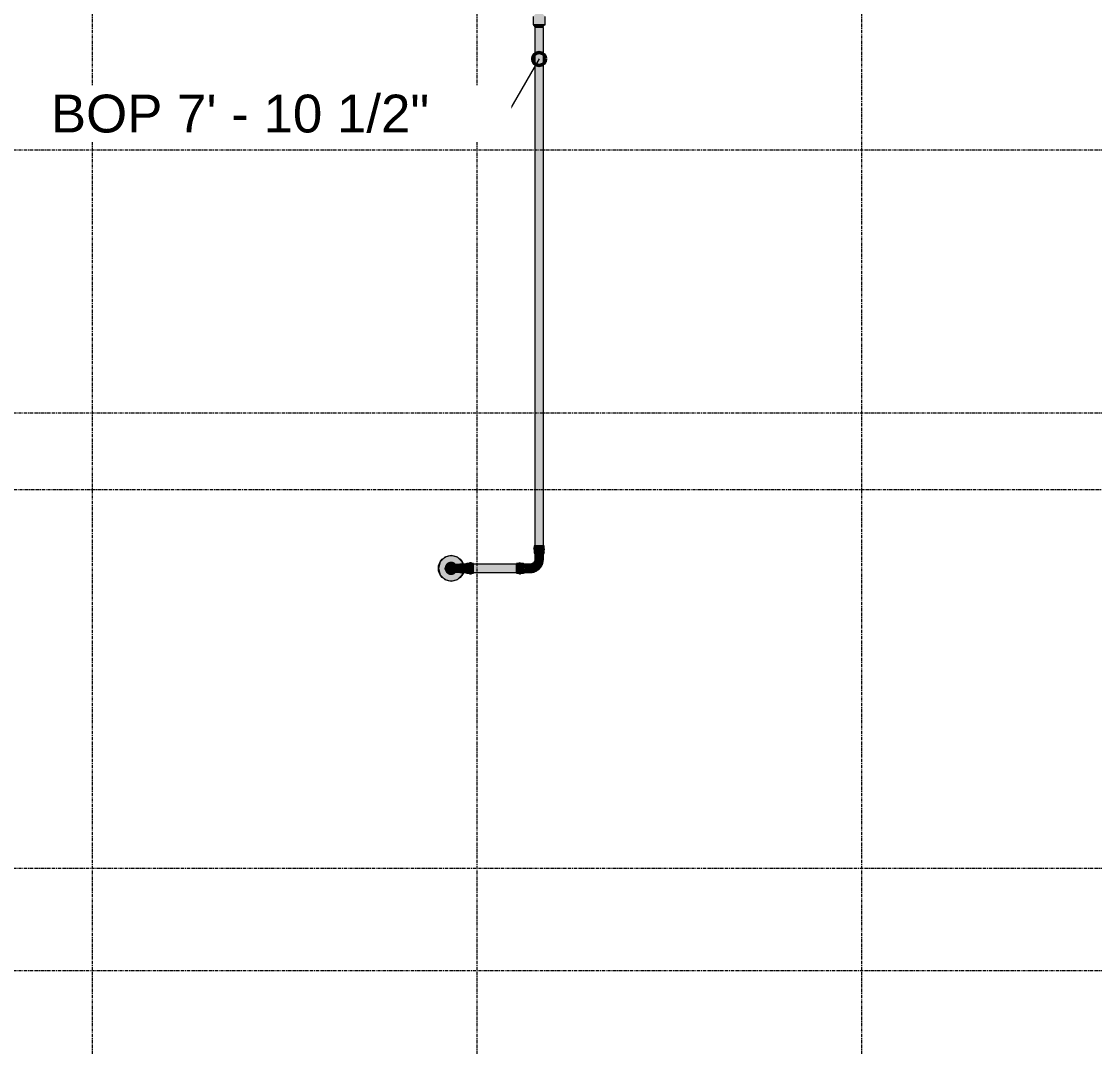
# Model space of a CAD drawing. Header units: inches. Extents: x -3679 to 241, y -496 to 1784.
# Drawn here: x -2867 to -2699.6, y 465.2 to 625 of the extents above; entities that cross this region are included whole.
import ezdxf

# ---------------------------------------------------------------- set-up
doc = ezdxf.new("R2010")
doc.units = ezdxf.units.IN
doc.header["$MEASUREMENT"] = 0
doc.linetypes.add('Grid Line', pattern=[0.875, 0.5, -0.125, 0.125, -0.125])
for name, color, linetype, lineweight in [('A-ANNO-NOTE', 250, 'Continuous', 9), ('G-ANNO-DIMS', 251, 'Continuous', 9), ('P-PIPE', 1, 'Continuous', 9), ('P-PIPE-CNTR', 1, 'Continuous', 9), ('S-GRID', 8, 'Continuous', 9)]:
    doc.layers.add(name, color=color, linetype=linetype, lineweight=lineweight)
doc.styles.add('Arial_1', font='arial.ttf', dxfattribs={"height": 5.901198})

# ---------------------------------------------------------------- blocks, each defined once
blk = doc.blocks.new('Victaulic-VicPress316-Elbow 90-45deg Style P568_P571 - Standard-1233522-LOWER PARKING')
at = {"layer": 'P-PIPE'}
for points in [[(-2799.11, 539.74), (-2799.13, 539.91), (-2799.18, 540.09), (-2799.35, 540.36), (-2799.56, 540.52), (-2799.69, 540.59), (-2799.86, 540.64), (-2800.04, 540.65), (-2800.2, 540.6), (-2800.35, 540.59), (-2800.56, 540.47), (-2800.69, 540.36), (-2800.87, 540.07), (-2800.92, 539.91), (-2800.93, 539.74), (-2800.79, 539.74), (-2800.56, 540.28), (-2800.02, 540.51), (-2799.48, 540.28), (-2799.26, 539.74), (-2799.18, 539.74)], [(-2800, 538.83), (-2799.84, 538.88), (-2799.69, 538.89), (-2799.48, 539.01), (-2799.35, 539.12), (-2799.17, 539.41), (-2799.18, 539.74), (-2799.26, 539.74), (-2799.48, 539.2), (-2800.02, 538.98), (-2800.56, 539.2), (-2800.79, 539.74), (-2800.86, 539.74), (-2800.87, 539.41), (-2800.69, 539.12), (-2800.49, 538.96), (-2800.35, 538.89), (-2800.18, 538.85)], [(-2799.26, 539.74), (-2799.48, 540.28), (-2800.02, 540.51), (-2800.56, 540.28), (-2800.79, 539.74), (-2800.68, 539.74), (-2800.66, 539.91), (-2800.59, 540.07), (-2800.49, 540.21), (-2800.35, 540.31), (-2800.19, 540.38), (-2800.02, 540.4), (-2799.85, 540.38), (-2799.69, 540.31), (-2799.56, 540.21), (-2799.45, 540.07), (-2799.39, 539.91), (-2799.36, 539.74)], [(-2800.02, 538.98), (-2799.48, 539.2), (-2799.26, 539.74), (-2799.36, 539.74), (-2799.39, 539.57), (-2799.45, 539.41), (-2799.56, 539.28), (-2799.69, 539.17), (-2799.85, 539.11), (-2800.02, 539.09), (-2800.19, 539.11), (-2800.35, 539.17), (-2800.49, 539.28), (-2800.59, 539.41), (-2800.66, 539.57), (-2800.68, 539.74), (-2800.79, 539.74), (-2800.56, 539.2), (-2800.18, 539.04)], [(-2799.19, 539.09), (-2798.63, 539.1), (-2798.64, 539.74), (-2799.18, 539.74), (-2799.18, 539.39), (-2799.35, 539.12), (-2799.4, 539.09), (-2799.33, 539.09)], [(-2798.99, 539.74), (-2798.63, 539.74), (-2798.63, 540.4), (-2799.39, 540.39), (-2799.32, 540.32), (-2799.17, 540.07), (-2799.12, 539.89), (-2799.11, 539.74), (-2799.02, 539.74)], [(-2798.63, 539.74), (-2797.8, 539.76), (-2797.77, 539.92), (-2797.78, 540.1), (-2797.78, 540.17), (-2797.8, 540.21), (-2797.77, 540.32), (-2797.78, 540.39), (-2797.8, 540.4), (-2798.63, 540.39), (-2798.63, 539.86)], [(-2797.8, 539.09), (-2797.78, 539.1), (-2797.77, 539.11), (-2797.78, 539.23), (-2797.8, 539.28), (-2797.78, 539.31), (-2797.78, 539.51), (-2797.77, 539.58), (-2797.8, 539.74), (-2798.63, 539.74), (-2798.63, 539.09)], [(-2797.8, 539.74), (-2797.58, 539.74), (-2797.58, 540.51), (-2797.66, 540.5), (-2797.8, 540.4), (-2797.77, 540.36), (-2797.78, 540.27), (-2797.8, 540.2), (-2797.78, 540.17), (-2797.78, 539.97), (-2797.78, 539.86), (-2797.8, 539.74)], [(-2797.58, 538.98), (-2797.58, 539.74), (-2797.8, 539.73), (-2797.77, 539.57), (-2797.78, 539.39), (-2797.78, 539.31), (-2797.8, 539.27), (-2797.77, 539.15), (-2797.78, 539.1), (-2797.8, 539.08), (-2797.72, 539.02), (-2797.64, 538.99)], [(-2797.58, 539.74), (-2797.13, 539.74), (-2797.13, 540.51), (-2797.58, 540.5), (-2797.58, 539.87)], [(-2797.58, 538.98), (-2797.13, 538.99), (-2797.13, 539.74), (-2797.58, 539.74), (-2797.58, 538.99)], [(-2797.13, 539.74), (-2796.84, 539.74), (-2796.84, 540.51), (-2796.89, 540.61), (-2796.99, 540.65), (-2797.09, 540.59), (-2797.13, 540.51), (-2797.13, 539.84)], [(-2796.99, 538.83), (-2796.89, 538.89), (-2796.84, 538.98), (-2796.84, 539.74), (-2797.13, 539.74), (-2797.13, 538.98), (-2797.08, 538.88), (-2797.02, 538.85)], [(-2796.55, 539.74), (-2796.5, 539.74), (-2796.5, 540.51), (-2796.84, 540.5), (-2796.84, 539.74)], [(-2796.84, 538.98), (-2796.5, 538.98), (-2796.5, 539.74), (-2796.84, 539.74), (-2796.84, 539.02)]]:
    blk.add_hatch(color=256, dxfattribs=at).paths.add_polyline_path(points, flags=0)
for p, q in [((-2800.06, 540.4), (-2800.03, 540.4)), ((-2797.74, 540.4), (-2798.63, 540.4)), ((-2798.63, 539.09), (-2797.73, 539.09)), ((-2797.13, 540.51), (-2797.58, 540.51)), ((-2796.5, 540.51), (-2796.84, 540.51)), ((-2797.58, 538.98), (-2797.13, 538.98)), ((-2796.84, 538.98), (-2796.5, 538.98))]:
    blk.add_line(p, q, dxfattribs=at)
at = {"layer": 'P-PIPE', "flags": 128}
for points in [[(-2799.11, 539.74), (-2799.11, 539.78), (-2799.11, 539.82), (-2799.12, 539.85), (-2799.12, 539.89), (-2799.13, 539.92), (-2799.14, 539.96), (-2799.15, 539.99), (-2799.16, 540.03), (-2799.17, 540.06), (-2799.18, 540.1), (-2799.2, 540.13), (-2799.21, 540.16), (-2799.23, 540.2), (-2799.25, 540.23), (-2799.27, 540.26), (-2799.29, 540.29), (-2799.31, 540.32), (-2799.34, 540.34), (-2799.36, 540.37), (-2799.39, 540.4), (-2799.41, 540.42), (-2799.44, 540.45), (-2799.47, 540.47), (-2799.5, 540.49), (-2799.53, 540.51), (-2799.56, 540.53), (-2799.59, 540.55), (-2799.62, 540.56), (-2799.66, 540.58), (-2799.69, 540.59), (-2799.73, 540.61), (-2799.76, 540.62), (-2799.8, 540.63), (-2799.83, 540.63), (-2799.87, 540.64), (-2799.9, 540.65), (-2799.94, 540.65), (-2799.98, 540.65), (-2800.01, 540.65), (-2800.05, 540.65), (-2800.08, 540.65), (-2800.12, 540.65), (-2800.16, 540.64), (-2800.19, 540.64), (-2800.23, 540.63), (-2800.26, 540.62), (-2800.3, 540.61), (-2800.33, 540.6), (-2800.37, 540.59), (-2800.4, 540.57), (-2800.43, 540.56), (-2800.47, 540.54), (-2800.5, 540.52), (-2800.53, 540.5), (-2800.56, 540.48), (-2800.59, 540.46), (-2800.62, 540.43), (-2800.64, 540.41), (-2800.67, 540.39), (-2800.69, 540.36), (-2800.72, 540.33), (-2800.74, 540.3), (-2800.76, 540.27), (-2800.78, 540.24), (-2800.8, 540.21), (-2800.82, 540.18), (-2800.84, 540.15), (-2800.85, 540.12), (-2800.87, 540.08), (-2800.88, 540.05), (-2800.89, 540.01), (-2800.9, 539.98), (-2800.91, 539.94), (-2800.92, 539.91), (-2800.92, 539.87), (-2800.93, 539.84), (-2800.93, 539.8), (-2800.93, 539.76), (-2800.93, 539.74)], [(-2800.93, 539.74), (-2800.93, 539.71), (-2800.93, 539.67), (-2800.93, 539.63), (-2800.92, 539.6), (-2800.92, 539.56), (-2800.91, 539.53), (-2800.9, 539.49), (-2800.89, 539.46), (-2800.88, 539.42), (-2800.86, 539.39), (-2800.85, 539.35), (-2800.83, 539.32), (-2800.81, 539.29), (-2800.79, 539.26), (-2800.77, 539.23), (-2800.75, 539.2), (-2800.73, 539.17), (-2800.71, 539.14), (-2800.68, 539.11), (-2800.66, 539.09), (-2800.63, 539.06), (-2800.6, 539.04), (-2800.57, 539.02), (-2800.54, 539), (-2800.51, 538.98), (-2800.48, 538.96), (-2800.45, 538.94), (-2800.42, 538.92), (-2800.39, 538.91), (-2800.35, 538.89), (-2800.32, 538.88), (-2800.28, 538.87), (-2800.25, 538.86), (-2800.21, 538.85), (-2800.18, 538.84), (-2800.14, 538.84), (-2800.1, 538.83), (-2800.07, 538.83), (-2800.03, 538.83), (-2800, 538.83), (-2799.96, 538.83), (-2799.92, 538.84), (-2799.89, 538.84), (-2799.85, 538.85), (-2799.81, 538.85), (-2799.78, 538.86), (-2799.74, 538.87), (-2799.71, 538.89), (-2799.68, 538.9), (-2799.64, 538.91), (-2799.61, 538.93), (-2799.58, 538.95), (-2799.55, 538.96), (-2799.52, 538.98), (-2799.49, 539.01), (-2799.46, 539.03), (-2799.43, 539.05), (-2799.4, 539.08), (-2799.37, 539.1), (-2799.35, 539.13), (-2799.33, 539.15), (-2799.3, 539.18), (-2799.28, 539.21), (-2799.26, 539.24), (-2799.24, 539.27), (-2799.22, 539.3), (-2799.21, 539.34), (-2799.19, 539.37), (-2799.18, 539.4), (-2799.16, 539.44), (-2799.15, 539.47), (-2799.14, 539.51), (-2799.13, 539.54), (-2799.12, 539.58), (-2799.12, 539.61), (-2799.11, 539.65), (-2799.11, 539.69), (-2799.11, 539.72), (-2799.11, 539.74)], [(-2800.02, 540.4), (-2800.02, 540.4), (-2800.02, 540.4), (-2800.01, 540.4)], [(-2800.02, 539.09), (-2800.02, 539.09), (-2800.02, 539.09), (-2800.02, 539.09)], [(-2799.4, 540.4), (-2799.38, 540.4), (-2799.33, 540.4), (-2799.29, 540.4), (-2799.24, 540.4), (-2799.19, 540.4), (-2799.13, 540.4), (-2799.08, 540.4), (-2799.03, 540.4), (-2798.97, 540.4), (-2798.92, 540.4), (-2798.87, 540.4), (-2798.81, 540.4), (-2798.76, 540.4), (-2798.7, 540.4), (-2798.64, 540.4), (-2798.63, 540.4)], [(-2798.63, 539.09), (-2798.68, 539.09), (-2798.74, 539.09), (-2798.8, 539.09), (-2798.85, 539.09), (-2798.91, 539.09), (-2798.96, 539.09), (-2799.01, 539.09), (-2799.07, 539.09), (-2799.12, 539.09), (-2799.17, 539.09), (-2799.22, 539.09), (-2799.27, 539.09), (-2799.32, 539.09), (-2799.37, 539.09), (-2799.4, 539.09)], [(-2797.8, 540.4), (-2797.79, 540.41), (-2797.79, 540.42), (-2797.78, 540.43), (-2797.77, 540.43), (-2797.76, 540.44), (-2797.76, 540.45), (-2797.75, 540.45), (-2797.74, 540.46), (-2797.73, 540.47), (-2797.72, 540.47), (-2797.71, 540.48), (-2797.7, 540.48), (-2797.69, 540.49), (-2797.68, 540.49), (-2797.67, 540.49), (-2797.66, 540.5), (-2797.65, 540.5), (-2797.64, 540.5), (-2797.63, 540.51), (-2797.62, 540.51), (-2797.61, 540.51), (-2797.6, 540.51), (-2797.58, 540.51), (-2797.58, 540.51)], [(-2797.58, 538.98), (-2797.59, 538.98), (-2797.6, 538.98), (-2797.62, 538.98), (-2797.63, 538.98), (-2797.64, 538.98), (-2797.65, 538.98), (-2797.66, 538.99), (-2797.67, 538.99), (-2797.68, 538.99), (-2797.69, 539), (-2797.7, 539), (-2797.71, 539.01), (-2797.72, 539.01), (-2797.73, 539.02), (-2797.74, 539.02), (-2797.75, 539.03), (-2797.75, 539.04), (-2797.76, 539.04), (-2797.77, 539.05), (-2797.78, 539.06), (-2797.79, 539.07), (-2797.79, 539.08), (-2797.8, 539.08), (-2797.8, 539.09)], [(-2797.13, 540.51), (-2797.13, 540.52), (-2797.13, 540.52), (-2797.13, 540.53), (-2797.13, 540.53), (-2797.13, 540.54), (-2797.13, 540.54), (-2797.13, 540.55), (-2797.12, 540.56), (-2797.12, 540.56), (-2797.12, 540.57), (-2797.12, 540.57), (-2797.11, 540.58), (-2797.11, 540.58), (-2797.11, 540.59), (-2797.11, 540.59), (-2797.1, 540.6), (-2797.1, 540.6), (-2797.1, 540.61), (-2797.09, 540.61), (-2797.09, 540.61), (-2797.08, 540.62), (-2797.08, 540.62), (-2797.07, 540.63), (-2797.07, 540.63), (-2797.06, 540.63), (-2797.06, 540.63), (-2797.05, 540.64), (-2797.05, 540.64), (-2797.04, 540.64), (-2797.04, 540.64), (-2797.03, 540.65), (-2797.03, 540.65), (-2797.02, 540.65), (-2797.02, 540.65), (-2797.01, 540.65), (-2797, 540.65), (-2797, 540.65), (-2796.99, 540.65), (-2796.99, 540.65), (-2796.98, 540.65), (-2796.98, 540.65), (-2796.97, 540.65), (-2796.96, 540.65), (-2796.96, 540.65), (-2796.95, 540.65), (-2796.95, 540.65), (-2796.94, 540.65), (-2796.94, 540.65), (-2796.93, 540.64), (-2796.93, 540.64), (-2796.92, 540.64), (-2796.91, 540.64), (-2796.91, 540.63), (-2796.91, 540.63), (-2796.9, 540.63), (-2796.9, 540.62), (-2796.89, 540.62), (-2796.89, 540.62), (-2796.88, 540.61), (-2796.88, 540.61), (-2796.87, 540.6), (-2796.87, 540.6), (-2796.87, 540.59), (-2796.86, 540.59), (-2796.86, 540.58), (-2796.86, 540.58), (-2796.86, 540.57), (-2796.85, 540.57), (-2796.85, 540.56), (-2796.85, 540.56), (-2796.85, 540.55), (-2796.85, 540.55), (-2796.84, 540.54), (-2796.84, 540.54), (-2796.84, 540.53), (-2796.84, 540.52), (-2796.84, 540.52), (-2796.84, 540.51), (-2796.84, 540.51)], [(-2797.13, 540.47), (-2797.13, 540.48), (-2797.13, 540.49), (-2797.13, 540.49), (-2797.13, 540.5), (-2797.13, 540.5), (-2797.13, 540.51), (-2797.13, 540.51), (-2797.13, 540.51), (-2797.13, 540.51)], [(-2797.13, 540.51), (-2797.13, 540.51), (-2797.13, 540.51), (-2797.13, 540.5), (-2797.13, 540.5), (-2797.13, 540.49), (-2797.13, 540.49), (-2797.13, 540.48), (-2797.13, 540.47), (-2797.13, 540.46), (-2797.13, 540.45), (-2797.13, 540.44), (-2797.13, 540.42), (-2797.13, 540.41), (-2797.13, 540.39), (-2797.13, 540.38), (-2797.13, 540.36), (-2797.13, 540.34), (-2797.13, 540.32), (-2797.13, 540.3), (-2797.13, 540.28), (-2797.13, 540.25), (-2797.13, 540.23), (-2797.13, 540.21), (-2797.13, 540.18), (-2797.13, 540.16), (-2797.13, 540.13), (-2797.13, 540.1), (-2797.13, 540.08), (-2797.13, 540.05), (-2797.13, 540.02), (-2797.13, 539.99), (-2797.13, 539.96), (-2797.13, 539.93), (-2797.13, 539.9), (-2797.13, 539.87), (-2797.13, 539.84), (-2797.13, 539.81), (-2797.13, 539.78), (-2797.13, 539.75), (-2797.13, 539.74)], [(-2797.13, 539.74), (-2797.13, 539.71), (-2797.13, 539.68), (-2797.13, 539.65), (-2797.13, 539.62), (-2797.13, 539.59), (-2797.13, 539.56), (-2797.13, 539.53), (-2797.13, 539.5), (-2797.13, 539.47), (-2797.13, 539.44), (-2797.13, 539.42), (-2797.13, 539.39), (-2797.13, 539.36), (-2797.13, 539.34), (-2797.13, 539.31), (-2797.13, 539.29), (-2797.13, 539.26), (-2797.13, 539.24), (-2797.13, 539.21), (-2797.13, 539.19), (-2797.13, 539.17), (-2797.13, 539.15), (-2797.13, 539.13), (-2797.13, 539.11), (-2797.13, 539.1), (-2797.13, 539.08), (-2797.13, 539.07), (-2797.13, 539.05), (-2797.13, 539.04), (-2797.13, 539.03), (-2797.13, 539.02), (-2797.13, 539.01), (-2797.13, 539), (-2797.13, 538.99), (-2797.13, 538.99), (-2797.13, 538.98), (-2797.13, 538.98), (-2797.13, 538.98), (-2797.13, 538.98), (-2797.13, 538.98)], [(-2796.84, 539.74), (-2796.84, 539.77), (-2796.84, 539.8), (-2796.84, 539.83), (-2796.84, 539.86), (-2796.84, 539.9), (-2796.84, 539.93), (-2796.84, 539.95), (-2796.84, 539.98), (-2796.84, 540.01), (-2796.84, 540.04), (-2796.84, 540.07), (-2796.84, 540.1), (-2796.84, 540.12), (-2796.84, 540.15), (-2796.84, 540.18), (-2796.84, 540.2), (-2796.84, 540.22), (-2796.84, 540.25), (-2796.84, 540.27), (-2796.84, 540.29), (-2796.84, 540.31), (-2796.84, 540.33), (-2796.84, 540.35), (-2796.84, 540.37), (-2796.84, 540.39), (-2796.84, 540.4), (-2796.84, 540.42), (-2796.84, 540.43), (-2796.84, 540.45), (-2796.84, 540.46), (-2796.84, 540.47), (-2796.84, 540.48), (-2796.84, 540.49), (-2796.84, 540.49), (-2796.84, 540.5), (-2796.84, 540.5), (-2796.84, 540.51), (-2796.84, 540.51), (-2796.84, 540.51), (-2796.84, 540.51)], [(-2796.84, 540.51), (-2796.84, 540.51), (-2796.84, 540.51), (-2796.84, 540.5), (-2796.84, 540.5), (-2796.84, 540.49), (-2796.84, 540.49), (-2796.84, 540.48), (-2796.84, 540.47)], [(-2796.84, 538.98), (-2796.84, 538.98), (-2796.84, 538.98), (-2796.84, 538.98), (-2796.84, 538.99), (-2796.84, 538.99), (-2796.84, 539), (-2796.84, 539.01), (-2796.84, 539.02), (-2796.84, 539.03), (-2796.84, 539.04), (-2796.84, 539.05), (-2796.84, 539.06), (-2796.84, 539.08), (-2796.84, 539.09), (-2796.84, 539.11), (-2796.84, 539.13), (-2796.84, 539.15), (-2796.84, 539.17), (-2796.84, 539.19), (-2796.84, 539.21), (-2796.84, 539.23), (-2796.84, 539.25), (-2796.84, 539.28), (-2796.84, 539.3), (-2796.84, 539.33), (-2796.84, 539.35), (-2796.84, 539.38), (-2796.84, 539.41), (-2796.84, 539.44), (-2796.84, 539.47), (-2796.84, 539.49), (-2796.84, 539.52), (-2796.84, 539.55), (-2796.84, 539.58), (-2796.84, 539.61), (-2796.84, 539.64), (-2796.84, 539.67), (-2796.84, 539.7), (-2796.84, 539.73), (-2796.84, 539.74)], [(-2797.13, 538.98), (-2797.13, 538.98), (-2797.13, 538.98), (-2797.13, 538.98), (-2797.13, 538.99), (-2797.13, 538.99), (-2797.13, 539), (-2797.13, 539.01), (-2797.13, 539.02)], [(-2796.84, 538.98), (-2796.84, 538.97), (-2796.84, 538.96), (-2796.84, 538.96), (-2796.84, 538.95), (-2796.84, 538.95), (-2796.84, 538.94), (-2796.85, 538.94), (-2796.85, 538.93), (-2796.85, 538.93), (-2796.85, 538.92), (-2796.85, 538.91), (-2796.86, 538.91), (-2796.86, 538.9), (-2796.86, 538.9), (-2796.87, 538.89), (-2796.87, 538.89), (-2796.87, 538.88), (-2796.88, 538.88), (-2796.88, 538.88), (-2796.88, 538.87), (-2796.89, 538.87), (-2796.89, 538.86), (-2796.9, 538.86), (-2796.9, 538.86), (-2796.91, 538.85), (-2796.91, 538.85), (-2796.92, 538.85), (-2796.92, 538.85), (-2796.93, 538.84), (-2796.93, 538.84), (-2796.94, 538.84), (-2796.94, 538.84), (-2796.95, 538.84), (-2796.96, 538.83), (-2796.96, 538.83), (-2796.97, 538.83), (-2796.97, 538.83), (-2796.98, 538.83), (-2796.98, 538.83), (-2796.99, 538.83), (-2797, 538.83), (-2797, 538.83), (-2797.01, 538.83), (-2797.01, 538.83), (-2797.02, 538.83), (-2797.02, 538.84), (-2797.03, 538.84), (-2797.04, 538.84), (-2797.04, 538.84), (-2797.05, 538.84), (-2797.05, 538.85), (-2797.06, 538.85), (-2797.06, 538.85), (-2797.07, 538.86), (-2797.07, 538.86), (-2797.08, 538.86), (-2797.08, 538.87), (-2797.08, 538.87), (-2797.09, 538.87), (-2797.09, 538.88), (-2797.1, 538.88), (-2797.1, 538.89), (-2797.1, 538.89), (-2797.11, 538.9), (-2797.11, 538.9), (-2797.11, 538.91), (-2797.12, 538.91), (-2797.12, 538.92), (-2797.12, 538.92), (-2797.12, 538.93), (-2797.12, 538.93), (-2797.13, 538.94), (-2797.13, 538.94), (-2797.13, 538.95), (-2797.13, 538.96), (-2797.13, 538.96), (-2797.13, 538.97), (-2797.13, 538.97), (-2797.13, 538.98)], [(-2796.84, 539.02), (-2796.84, 539.01), (-2796.84, 539), (-2796.84, 538.99), (-2796.84, 538.99), (-2796.84, 538.98), (-2796.84, 538.98), (-2796.84, 538.98), (-2796.84, 538.98), (-2796.84, 538.98)]]:
    blk.add_lwpolyline(points, dxfattribs=at)
at = {"layer": 'P-PIPE'}
for radius, start, end in [(0.766, 90, 180), (0.766, 180, 270), (0.767, 0, 90), (0.767, 270, 0)]:
    blk.add_arc((-2800.02, 539.74), radius, start, end, dxfattribs=at)
for centre, start_param, end_param in [((-2797.13, 539.74), 4.712389, 6.283185), ((-2797.13, 539.74), 3.141593, 4.712389), ((-2796.84, 539.74), 4.712389, 6.283185), ((-2796.84, 539.74), 3.141593, 4.712389), ((-2796.5, 539.74), 4.712389, 6.283185), ((-2796.5, 539.74), 3.141593, 4.712389)]:
    blk.add_ellipse(centre, major_axis=(0, 0.767), ratio=0.000001, start_param=start_param, end_param=end_param, dxfattribs=at)
blk = doc.blocks.new('Victaulic-VicPress316-Elbow 90-45deg Style P568_P571 - Standard-1233529-LOWER PARKING')
at = {"layer": 'P-PIPE'}
h = blk.add_hatch(color=256, dxfattribs=at)
h.paths.add_polyline_path([(-2786.55, 542.64), (-2786.55, 542.64), (-2786.55, 542.73)], flags=0)
h.paths.add_polyline_path([(-2785.52, 542.63), (-2785.37, 542.78), (-2785.52, 542.92), (-2786.99, 542.92), (-2787.05, 542.92), (-2787.19, 542.78), (-2787.05, 542.63), (-2785.57, 542.63)], flags=0)
for points in [[(-2787.05, 542.92), (-2785.57, 542.92), (-2785.52, 542.93), (-2785.52, 543.26), (-2786.99, 543.26), (-2787.05, 543.26), (-2787.05, 542.92)], [(-2787.67, 539.75), (-2786.97, 539.93), (-2786.46, 540.44), (-2786.28, 541.14), (-2786.94, 541.13), (-2787.17, 540.61), (-2787.67, 540.39), (-2787.67, 539.85)], [(-2787.67, 539.09), (-2787.53, 539.11), (-2787.27, 539.15), (-2786.85, 539.27), (-2786.69, 539.35), (-2786.22, 539.69), (-2785.91, 540.13), (-2785.78, 540.35), (-2785.71, 540.64), (-2785.63, 541.14), (-2786.28, 541.14), (-2786.46, 540.44), (-2786.97, 539.93), (-2787.67, 539.75), (-2787.67, 539.1)], [(-2786.94, 541.14), (-2786.6, 541.14), (-2786.28, 541.14), (-2786.29, 541.97), (-2786.51, 542), (-2786.67, 541.99), (-2786.76, 541.98), (-2786.77, 541.99), (-2786.89, 541.99), (-2786.92, 541.99), (-2786.94, 541.96), (-2786.94, 541.14)], [(-2785.62, 541.14), (-2785.63, 541.97), (-2785.65, 541.99), (-2785.73, 541.98), (-2785.79, 541.99), (-2785.82, 541.97), (-2785.96, 542), (-2786.15, 541.99), (-2786.28, 541.97), (-2786.28, 541.14), (-2785.62, 541.14)], [(-2789.8, 538.98), (-2789.46, 538.98), (-2789.46, 540.29), (-2789.46, 540.51), (-2789.8, 540.5), (-2789.8, 539.2), (-2789.8, 538.98)], [(-2789.32, 538.83), (-2789.17, 538.98), (-2789.17, 540.21), (-2789.18, 540.51), (-2789.32, 540.65), (-2789.46, 540.51), (-2789.46, 539.2), (-2789.46, 538.97), (-2789.35, 538.86)], [(-2789.17, 538.98), (-2788.72, 538.98), (-2788.72, 540.29), (-2788.72, 540.51), (-2789.17, 540.51), (-2789.17, 539.2), (-2789.17, 538.98)], [(-2788.72, 538.98), (-2788.6, 539.01), (-2788.51, 539.09), (-2788.53, 539.11), (-2788.52, 539.19), (-2788.52, 539.25), (-2788.5, 539.28), (-2788.53, 539.42), (-2788.52, 539.65), (-2788.5, 539.76), (-2788.53, 539.97), (-2788.52, 540.13), (-2788.5, 540.21), (-2788.52, 540.26), (-2788.53, 540.36), (-2788.53, 540.38), (-2788.5, 540.4), (-2788.6, 540.48), (-2788.65, 540.49), (-2788.66, 540.49), (-2788.72, 540.49), (-2788.72, 539.2), (-2788.72, 538.99)], [(-2788.5, 539.09), (-2787.67, 539.1), (-2787.67, 539.75), (-2788.5, 539.73), (-2788.53, 539.51), (-2788.53, 539.4), (-2788.5, 539.28), (-2788.52, 539.25), (-2788.52, 539.13), (-2788.53, 539.11), (-2788.51, 539.09)], [(-2787.21, 539.16), (-2787.07, 539.19), (-2787.19, 539.17)]]:
    blk.add_hatch(color=256, dxfattribs=at).paths.add_polyline_path(points, flags=0)
h = blk.add_hatch(color=256, dxfattribs=at)
h.paths.add_polyline_path([(-2787.05, 542.18), (-2785.55, 542.18), (-2785.52, 542.18), (-2785.52, 542.63), (-2786.95, 542.63), (-2787.05, 542.63)], flags=0)
h.paths.add_polyline_path([(-2785.74, 542.18), (-2785.74, 542.34), (-2785.74, 542.23)], flags=0)
h = blk.add_hatch(color=256, dxfattribs=at)
h.paths.add_polyline_path([(-2786.01, 542.18), (-2786.01, 542.18), (-2786.01, 542.11)], flags=0)
h.paths.add_polyline_path([(-2786.41, 542.18), (-2786.41, 542.18), (-2786.41, 542.12)], flags=0)
h.paths.add_polyline_path([(-2786.94, 541.96), (-2786.91, 541.99), (-2786.83, 541.98), (-2786.77, 541.99), (-2786.74, 541.97), (-2786.6, 542), (-2786.39, 541.99), (-2786.27, 541.97), (-2786.05, 542), (-2785.89, 541.99), (-2785.81, 541.97), (-2785.77, 541.99), (-2785.66, 541.99), (-2785.64, 541.99), (-2785.62, 541.96), (-2785.54, 542.07), (-2785.53, 542.11), (-2785.53, 542.12), (-2785.53, 542.18), (-2787, 542.18), (-2787.05, 542.18), (-2787.02, 542.06), (-2786.94, 541.96)], flags=0)
h = blk.add_hatch(color=256, dxfattribs=at)
h.paths.add_polyline_path([(-2787.67, 539.75), (-2787.67, 539.75), (-2787.67, 539.82)], flags=0)
h.paths.add_polyline_path([(-2788.13, 539.75), (-2787.67, 539.75), (-2787.67, 540.4), (-2788.51, 540.4), (-2788.53, 540.38), (-2788.52, 540.3), (-2788.52, 540.24), (-2788.5, 540.2), (-2788.53, 540.07), (-2788.52, 539.87), (-2788.5, 539.75)], flags=0)
for p, q in [((-2787.05, 543.26), (-2787.05, 542.92)), ((-2787.05, 542.63), (-2787.05, 542.18)), ((-2785.52, 542.92), (-2785.52, 543.26)), ((-2785.52, 542.18), (-2785.52, 542.63)), ((-2787.05, 542.18), (-2786.94, 541.96)), ((-2786.94, 542.02), (-2786.94, 541.14)), ((-2785.52, 542.18), (-2785.62, 541.97)), ((-2785.62, 541.14), (-2785.62, 542.02)), ((-2785.62, 541.97), (-2785.62, 541.96)), ((-2789.46, 540.51), (-2789.8, 540.51)), ((-2788.72, 540.51), (-2789.17, 540.51)), ((-2788.72, 540.51), (-2788.5, 540.4)), ((-2787.67, 540.4), (-2788.56, 540.4)), ((-2788.56, 539.09), (-2787.67, 539.09)), ((-2788.55, 539.03), (-2788.5, 539.09)), ((-2789.8, 538.98), (-2789.46, 538.98)), ((-2789.17, 538.98), (-2788.72, 538.98)), ((-2788.72, 538.98), (-2788.55, 539.03))]:
    blk.add_line(p, q, dxfattribs=at)
at = {"layer": 'P-PIPE', "flags": 128}
for points in [[(-2785.43, 542.66), (-2785.5, 542.92), (-2785.51, 542.92), (-2785.52, 542.92), (-2785.52, 542.92), (-2785.53, 542.92), (-2785.53, 542.92), (-2785.54, 542.92), (-2785.55, 542.93), (-2785.56, 542.93), (-2785.57, 542.93), (-2785.59, 542.93), (-2785.6, 542.93), (-2785.61, 542.93), (-2785.63, 542.93), (-2785.65, 542.93), (-2785.66, 542.93), (-2785.68, 542.93), (-2785.7, 542.93), (-2785.72, 542.93), (-2785.74, 542.93), (-2785.77, 542.93), (-2785.79, 542.93), (-2785.81, 542.93), (-2785.84, 542.93), (-2785.86, 542.93), (-2785.89, 542.93), (-2785.92, 542.93), (-2785.94, 542.93), (-2785.97, 542.93), (-2786, 542.93), (-2786.03, 542.93), (-2786.06, 542.93), (-2786.09, 542.93), (-2786.12, 542.93), (-2786.15, 542.93), (-2786.18, 542.93), (-2786.21, 542.93), (-2786.24, 542.93), (-2786.27, 542.93), (-2786.3, 542.93), (-2786.33, 542.93), (-2786.36, 542.93), (-2786.39, 542.93), (-2786.42, 542.93), (-2786.45, 542.93), (-2786.48, 542.93), (-2786.51, 542.93), (-2786.54, 542.93), (-2786.57, 542.93), (-2786.6, 542.93), (-2786.63, 542.93), (-2786.65, 542.93), (-2786.68, 542.93), (-2786.7, 542.93), (-2786.73, 542.93), (-2786.75, 542.93), (-2786.78, 542.93), (-2786.8, 542.93), (-2786.82, 542.93), (-2786.84, 542.93), (-2786.87, 542.93), (-2786.88, 542.93), (-2786.9, 542.93), (-2786.92, 542.93), (-2786.94, 542.93), (-2786.95, 542.93), (-2786.97, 542.93), (-2786.98, 542.93), (-2786.99, 542.93), (-2787, 542.93), (-2787.01, 542.93), (-2787.02, 542.92), (-2787.03, 542.92), (-2787.04, 542.92), (-2787.04, 542.92), (-2787.05, 542.92), (-2787.06, 542.92), (-2787.07, 542.92), (-2787.14, 542.89)], [(-2787.14, 542.89), (-2787.07, 542.63), (-2787.05, 542.63), (-2787.05, 542.63), (-2787.04, 542.63), (-2787.04, 542.63), (-2787.03, 542.63), (-2787.02, 542.63), (-2787.01, 542.63)], [(-2785.56, 542.63), (-2785.55, 542.63), (-2785.54, 542.63), (-2785.53, 542.63), (-2785.53, 542.63), (-2785.52, 542.63), (-2785.51, 542.63), (-2785.51, 542.63), (-2785.49, 542.63), (-2785.43, 542.66)], [(-2786.94, 541.14), (-2786.94, 541.11), (-2786.94, 541.08), (-2786.94, 541.05), (-2786.95, 541.02), (-2786.95, 540.99), (-2786.96, 540.96), (-2786.97, 540.93), (-2786.98, 540.9), (-2786.99, 540.88), (-2787, 540.85), (-2787.01, 540.82), (-2787.02, 540.8), (-2787.04, 540.77), (-2787.05, 540.75), (-2787.07, 540.72), (-2787.08, 540.7), (-2787.1, 540.67), (-2787.12, 540.65), (-2787.14, 540.63), (-2787.16, 540.61), (-2787.18, 540.59), (-2787.21, 540.57), (-2787.22, 540.56)], [(-2786.41, 539.52), (-2786.35, 539.57), (-2786.29, 539.63), (-2786.23, 539.68), (-2786.17, 539.74), (-2786.12, 539.8), (-2786.06, 539.87), (-2786.01, 539.93), (-2785.97, 540), (-2785.92, 540.07), (-2785.88, 540.14), (-2785.84, 540.21), (-2785.81, 540.29), (-2785.78, 540.36), (-2785.75, 540.44), (-2785.72, 540.52), (-2785.7, 540.6), (-2785.68, 540.67), (-2785.66, 540.75), (-2785.65, 540.84), (-2785.64, 540.92), (-2785.63, 541), (-2785.62, 541.08), (-2785.62, 541.14)], [(-2789.41, 540.62), (-2789.46, 540.53), (-2789.46, 540.52), (-2789.46, 540.51), (-2789.46, 540.5), (-2789.46, 540.5), (-2789.46, 540.49), (-2789.46, 540.48), (-2789.46, 540.47)], [(-2789.23, 538.86), (-2789.17, 538.96), (-2789.17, 538.97), (-2789.17, 538.98), (-2789.17, 538.98), (-2789.17, 538.99), (-2789.17, 539), (-2789.17, 539), (-2789.17, 539.01), (-2789.17, 539.02), (-2789.17, 539.04), (-2789.17, 539.05), (-2789.17, 539.06), (-2789.17, 539.08), (-2789.17, 539.09), (-2789.17, 539.11), (-2789.17, 539.13), (-2789.17, 539.15), (-2789.17, 539.17), (-2789.17, 539.19), (-2789.17, 539.21), (-2789.17, 539.23), (-2789.17, 539.26), (-2789.17, 539.28), (-2789.17, 539.31), (-2789.17, 539.33), (-2789.17, 539.36), (-2789.17, 539.38), (-2789.17, 539.41), (-2789.17, 539.44), (-2789.17, 539.47), (-2789.17, 539.5), (-2789.17, 539.53), (-2789.17, 539.56), (-2789.17, 539.59), (-2789.17, 539.62), (-2789.17, 539.65), (-2789.17, 539.68), (-2789.17, 539.71), (-2789.17, 539.74), (-2789.17, 539.77), (-2789.17, 539.8), (-2789.17, 539.83), (-2789.17, 539.86), (-2789.17, 539.89), (-2789.17, 539.92), (-2789.17, 539.95), (-2789.17, 539.98), (-2789.17, 540.01), (-2789.17, 540.04), (-2789.17, 540.07), (-2789.17, 540.09), (-2789.17, 540.12), (-2789.17, 540.15), (-2789.17, 540.17), (-2789.17, 540.2), (-2789.17, 540.22), (-2789.17, 540.25), (-2789.17, 540.27), (-2789.17, 540.29), (-2789.17, 540.31), (-2789.17, 540.33), (-2789.17, 540.35), (-2789.17, 540.37), (-2789.17, 540.39), (-2789.17, 540.4), (-2789.17, 540.42), (-2789.17, 540.43), (-2789.17, 540.45), (-2789.17, 540.46), (-2789.17, 540.47), (-2789.17, 540.48), (-2789.17, 540.49), (-2789.17, 540.49), (-2789.17, 540.5), (-2789.17, 540.51), (-2789.17, 540.51), (-2789.17, 540.52), (-2789.18, 540.55), (-2789.41, 540.62)], [(-2787.22, 540.56), (-2787.24, 540.54), (-2787.27, 540.52), (-2787.29, 540.51), (-2787.32, 540.49), (-2787.35, 540.48), (-2787.37, 540.47), (-2787.4, 540.45), (-2787.43, 540.44), (-2787.45, 540.43), (-2787.48, 540.43), (-2787.51, 540.42), (-2787.54, 540.41), (-2787.57, 540.41), (-2787.6, 540.4), (-2787.63, 540.4), (-2787.66, 540.4), (-2787.67, 540.4)], [(-2787.67, 539.09), (-2787.59, 539.09), (-2787.51, 539.09), (-2787.43, 539.1), (-2787.35, 539.11), (-2787.27, 539.13), (-2787.19, 539.14), (-2787.11, 539.17), (-2787.03, 539.19), (-2786.95, 539.22), (-2786.88, 539.25), (-2786.8, 539.28), (-2786.73, 539.32), (-2786.66, 539.36), (-2786.59, 539.4), (-2786.52, 539.44), (-2786.45, 539.49), (-2786.41, 539.52)], [(-2789.46, 539.02), (-2789.46, 539.01), (-2789.46, 539), (-2789.46, 538.99), (-2789.46, 538.98), (-2789.46, 538.98), (-2789.46, 538.97), (-2789.46, 538.96), (-2789.46, 538.93), (-2789.23, 538.86)]]:
    blk.add_lwpolyline(points, dxfattribs=at)
at = {"layer": 'P-PIPE'}
for centre, major_axis, ratio, start_param, end_param in [((-2786.28, 543.26), (0.766, 0), 0.004167, 0, 3.136268), ((-2786.28, 542.92), (0.766, 0), 0.004167, 0, 3.136268), ((-2786.28, 542.63), (0.766, 0), 0.004167, 0, 3.136268), ((-2789.8, 539.74), (0, 0.767), 0.005325, 3.145759, 6.283185), ((-2789.8, 539.74), (0, 0.767), 0.005325, 0.196605, 0.381674), ((-2789.46, 539.74), (0, 0.767), 0.005325, 3.145759, 6.283185), ((-2789.17, 539.74), (0, 0.767), 0.005325, 3.145759, 6.283185), ((-2788.5, 539.74), (0, 0.657), 0.005325, 6.276085, 6.283185), ((-2789.8, 539.74), (0, 0.767), 0.005325, 2.758445, 2.943193)]:
    blk.add_ellipse(centre, major_axis=major_axis, ratio=ratio, start_param=start_param, end_param=end_param, dxfattribs=at)

msp = doc.modelspace()

# ---------------------------------------------------------------- hatches: boundary and pattern name
at = {"layer": 'A-ANNO-NOTE'}
msp.add_hatch(color=256, dxfattribs=at).paths.add_polyline_path([(-2800, 537.74), (-2799, 538.01), (-2798.27, 538.74), (-2798, 539.74), (-2798.27, 540.74), (-2799, 541.47), (-2800, 541.74), (-2801, 541.47), (-2801.73, 540.74), (-2802, 539.74), (-2801.73, 538.74), (-2801, 538.01)], flags=0)
h = msp.add_hatch(color=256, dxfattribs=at)
edge = h.paths.add_edge_path(flags=0)
edge.add_arc((-2800, 539.74), 2, 0, 360)
at = {"layer": 'P-PIPE'}
h = msp.add_hatch(color=256, dxfattribs=at)
h.paths.add_polyline_path([(-2787.23, 624.52), (-2787.2, 624.52), (-2787.2, 625.85), (-2787.23, 625.81)], flags=0)
h.paths.add_polyline_path([(-2785.33, 624.52), (-2785.33, 625.81), (-2785.37, 625.85), (-2785.36, 624.52)], flags=0)
h.paths.add_polyline_path([(-2787.2, 624.52), (-2785.59, 624.52), (-2785.37, 624.52), (-2785.37, 625.85), (-2786.29, 626.77), (-2787.2, 625.85)], flags=0)
for points in [[(-2785.72, 624.12), (-2785.47, 624.52), (-2787.01, 624.52), (-2787.09, 624.52), (-2786.84, 624.12), (-2785.72, 624.12)], [(-2786.94, 543.26), (-2786.28, 543.27), (-2786.28, 624.12), (-2786.94, 624.11), (-2786.94, 543.26)], [(-2785.63, 543.26), (-2785.62, 543.26), (-2785.62, 624.11), (-2786.11, 624.12), (-2786.28, 624.12), (-2786.28, 543.27), (-2785.64, 543.26)], [(-2800.02, 539.09), (-2799.85, 539.11), (-2799.69, 539.17), (-2799.56, 539.28), (-2799.45, 539.41), (-2799.39, 539.57), (-2799.36, 539.74), (-2799.39, 539.91), (-2799.45, 540.07), (-2799.56, 540.21), (-2799.69, 540.31), (-2799.85, 540.38), (-2800.02, 540.4), (-2800.19, 540.38), (-2800.35, 540.31), (-2800.49, 540.21), (-2800.59, 540.07), (-2800.66, 539.91), (-2800.68, 539.74), (-2800.66, 539.57), (-2800.59, 539.41), (-2800.49, 539.28), (-2800.35, 539.17), (-2800.19, 539.11)], [(-2789.8, 539.74), (-2789.8, 539.75), (-2789.81, 540.4), (-2796.5, 540.4), (-2796.5, 539.74)], [(-2796.5, 539.09), (-2789.8, 539.09), (-2789.8, 539.74), (-2796.5, 539.74), (-2796.5, 539.09)]]:
    msp.add_hatch(color=256, dxfattribs=at).paths.add_polyline_path(points, flags=0)

# ---------------------------------------------------------------- linework, layer by layer
at = {"layer": 'A-ANNO-NOTE'}
for p, q in [((-2801, 541.47), (-2801.73, 540.74)), ((-2800, 541.74), (-2801, 541.47)), ((-2799, 541.47), (-2800, 541.74)), ((-2798.27, 540.74), (-2799, 541.47)), ((-2801.73, 540.74), (-2802, 539.74)), ((-2802, 539.74), (-2801.73, 538.74)), ((-2798, 539.74), (-2798.27, 540.74)), ((-2798.27, 538.74), (-2798, 539.74)), ((-2801.73, 538.74), (-2801, 538.01)), ((-2801, 538.01), (-2800, 537.74)), ((-2800, 537.74), (-2799, 538.01)), ((-2799, 538.01), (-2798.27, 538.74))]:
    msp.add_line(p, q, dxfattribs=at)
msp.add_circle((-2800, 539.74), 2, dxfattribs=at)
at = {"layer": 'G-ANNO-DIMS'}
for p, q in [((-2786.28, 619.18), (-2791.11, 610.82)), ((-2791.11, 610.82), (-2802.34, 610.82))]:
    msp.add_line(p, q, dxfattribs=at)
at = {"layer": 'G-ANNO-DIMS', "lineweight": 50}
msp.add_circle((-2786.28, 619.18), 1, dxfattribs=at)
at = {"layer": 'P-PIPE'}
for p, q in [((-2787.23, 625.81), (-2787.23, 624.52)), ((-2786.84, 624.11), (-2787.09, 624.52)), ((-2785.72, 624.11), (-2785.47, 624.52)), ((-2785.33, 624.52), (-2785.33, 625.81)), ((-2786.94, 624.11), (-2786.94, 543.26)), ((-2785.62, 543.26), (-2785.62, 624.11)), ((-2789.8, 540.4), (-2796.5, 540.4)), ((-2796.5, 539.09), (-2789.8, 539.09))]:
    msp.add_line(p, q, dxfattribs=at)
for centre, radius, start, end in [((-2800.02, 539.74), 0.657, 0, 180), ((-2800.02, 539.74), 0.658, 180, 0), ((-2800.02, 539.41), 0.329, 90, 270), ((-2800.02, 540.07), 0.329, 270, 90)]:
    msp.add_arc(centre, radius, start, end, dxfattribs=at)
for centre, major_axis, start_param, end_param in [((-2786.28, 624.52), (0.951, 0), 3.145759, 3.669358), ((-2786.28, 624.52), (0.951, 0), 0.004167, 3.141593), ((-2786.28, 624.52), (0.951, 0), 5.763753, 6.283185), ((-2786.28, 624.11), (-0.657, 0), 4.712389, 6.283185), ((-2786.28, 624.11), (-0.657, 0), 3.141593, 4.712389)]:
    msp.add_ellipse(centre, major_axis=major_axis, ratio=0.004167, start_param=start_param, end_param=end_param, dxfattribs=at)
at = {"layer": 'P-PIPE-CNTR'}
for p, q in [((-2801.02, 539.74), (-2799.02, 539.74)), ((-2800.02, 538.74), (-2800.02, 540.74))]:
    msp.add_line(p, q, dxfattribs=at)
at = {"layer": 'S-GRID', "linetype": 'Grid Line'}
for p, q in [((-2856, 1771.74), (-2856, -484.26)), ((-2796, 1771.74), (-2796, -484.26)), ((-2736, 1771.74), (-2736, -484.26)), ((-3666.39, 605), (228, 605)), ((-3666.39, 564), (228, 564)), ((228, 552), (-3650.39, 552)), ((-3666.39, 493), (228, 493)), ((-3666.39, 477), (228, 477))]:
    msp.add_line(p, q, dxfattribs=at)

# ---------------------------------------------------------------- block references
at = {"layer": 'P-PIPE'}
for name in ['Victaulic-VicPress316-Elbow 90-45deg Style P568_P571 - Standard-1233529-LOWER PARKING', 'Victaulic-VicPress316-Elbow 90-45deg Style P568_P571 - Standard-1233522-LOWER PARKING']:
    msp.add_blockref(name, (0, 0), dxfattribs=at)

# ---------------------------------------------------------------- next in the draw order: texts
at = {"layer": 'G-ANNO-DIMS', "insert": (-2862.46, 613.62), "char_height": 5.9012, "width": 70.344, "attachment_point": 1, "line_spacing_factor": 0.938532, "style": 'Arial_1', "bg_fill": 3, "box_fill_scale": 1.25, "bg_fill_color": 0, "bg_fill_transparency": 0}
msp.add_mtext('BOP 7\' - 10 1/2"', dxfattribs=at)

doc.saveas('drawing.dxf')
